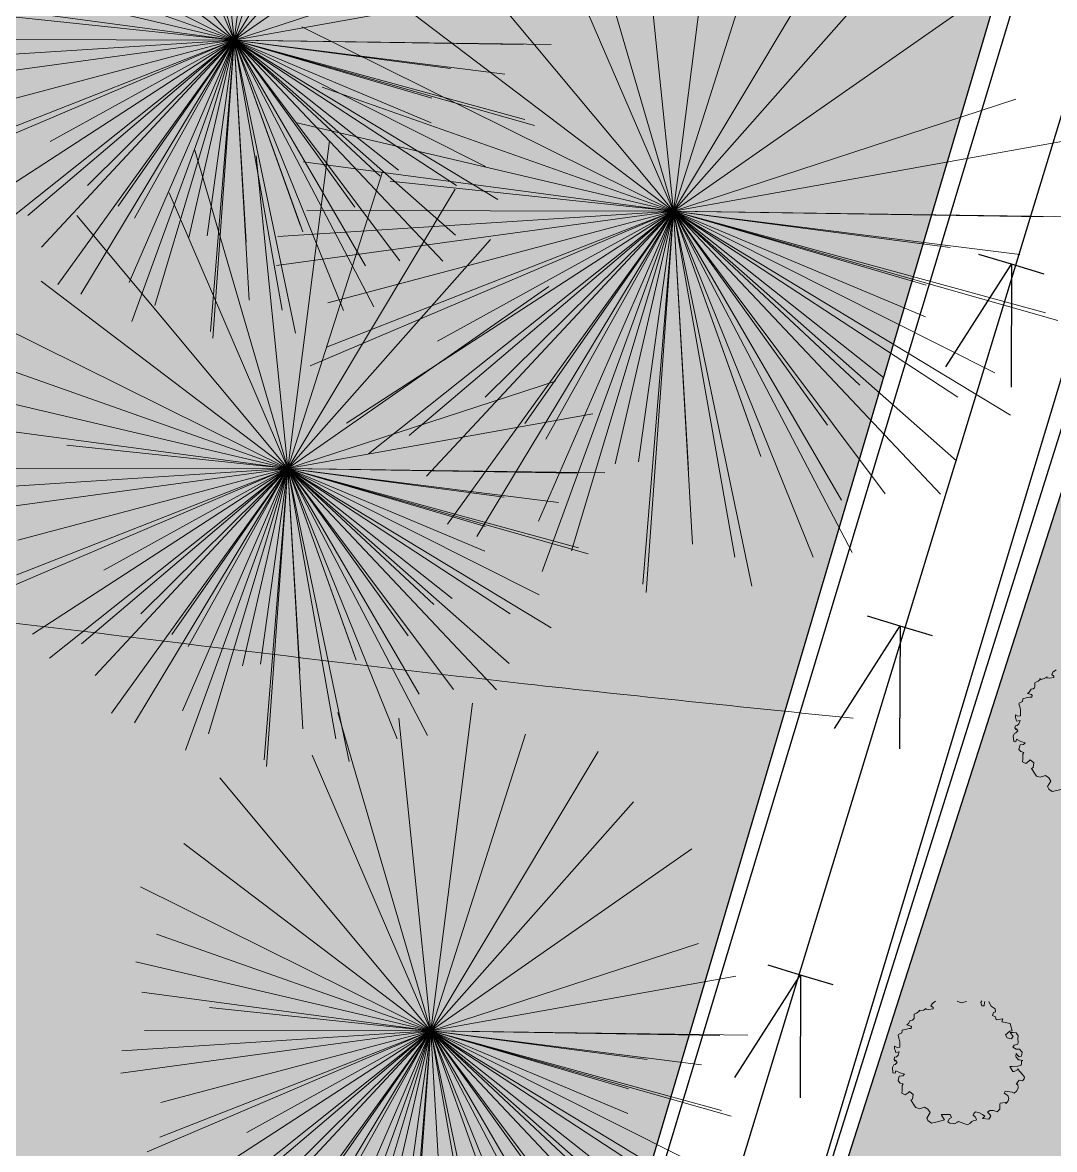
# Model space of a CAD drawing. Header units: millimetres. Extents: x 5637 to 6048, y 3385 to 3927.
# Drawn here: x 5823.18 to 5829.9, y 3683.94 to 3691.28 of the extents above; entities that cross this region are included whole.
import ezdxf

# ---------------------------------------------------------------- set-up
doc = ezdxf.new("R2010")
doc.units = ezdxf.units.MM
doc.layers.add('Contour Lines', color=253, linetype='Continuous')
doc.layers.add('dr', color=7, linetype='Continuous', lineweight=30, true_color=0x424d8a)
for name, color, linetype, lineweight in [('hatch', 253, 'Continuous', 13), ('road', 19, 'Continuous', 30), ('trees new', 7, 'Continuous', 20)]:
    doc.layers.add(name, color=color, linetype=linetype, lineweight=lineweight)
doc.layers.add('plants1', color=7, linetype='Continuous', true_color=0x89ee5d)
doc.styles.get("Standard").update_dxf_attribs({"font": 'arial.ttf'})
pattern_1 = [(45, (2816.368087035456, -1263.747613335156), (-0.4419417382415922, 0.4419417382415922), []), (135, (2816.368087035456, -1263.747613335156), (-0.4419417382415922, -0.4419417382415922), [])]

# ---------------------------------------------------------------- blocks, each defined once
blk = doc.blocks.new('LCCNDP03')
at = {"color": 0}
for p in [(-0.0941751509123514, 0.5128784620990025), (0.119837374692379, 0.4960964139100846), (0.0007915872735804, 0.4899971324113929), (-0.1994896073190609, 0.4570397120349153), (-0.2952287694253319, 0.4376425614932206), (0.1962364012408484, 0.4352242088211266), (0.3067061931372375, 0.390441111392233), (-0.3152544819004565, 0.3610872141856145), (-0.4456491639610089, 0.2844867481368467), (0.3595001270691278, 0.2487258862096324), (0.4314149981544166, 0.2157107127538929), (-0.4705690274628124, 0.1679187373448369), (0.4764629422540765, 0.1310953005600707), (0.4338925313630872, 0.118057763801267), (-0.517249895241699, 0.0821100361930354), (0.4193711094563325, 0.064961420040513), (0.3339119321707407, 0.0486862818925041), (-0.4714773766998394, 0.0175606217274055), (0.4705953019077249, 0.0046469734358623), (-0.4905711914897666, -0.0340680491030966), (-0.4712799069863431, -0.1761685817721464), (-0.4676683679159482, -0.0781118685833377), (-0.4628155689620077, -0.2111269056181172), (-0.4459991334934668, -0.1348815446400125), (-0.3882968937084545, -0.237748652367266), (-0.3872912133652001, -0.3189107721435661), (-0.3743246420984063, -0.2909921458655265), (-0.3570256608371792, -0.0707041204656087), (-0.3233525609246296, -0.3743233138086575), (-0.2864437703688139, -0.403474850880221), (-0.2445648689270679, -0.3669578571890359), (-0.2439169604046606, -0.2444040890545532), (-0.2094000358191786, -0.4093079212675262), (-0.1672386251801634, -0.2943989342098644), (-0.1671458265548045, -0.4590562396109714), (-0.1279863683850053, -0.4632898753342589), (-0.1108995019980873, -0.3119721348417368), (-0.08023342278687699, -0.3228444328238856), (-0.0596932460784674, -0.4233173872062018), (-0.0375273396449257, -0.4818671585463906), (-0.0099251735374835, -0.4468382794196143), (0.4879770195426369, -1.04437674871e-05), (0.3186093146922833, -0.0048017979568259), (0.0382107464274312, -0.3169939738405895), (0.1754728465708589, -0.2585285916331728), (0.1867214621912103, -0.3965506157046871), (0.1316759119197159, -0.3962663442410841), (0.0866744268223732, -0.4613556421367818), (0.275166018595328, -0.1475314903010605), (0.3436913544204892, -0.2678680551191328), (0.2936830052559006, -0.2908736724503311), (0.2804057348185573, -0.3688830593935564), (0.4315707900071544, -0.08490370540508001), (0.3959704277492356, -0.1268883171343961), (0.4169053256706923, -0.2032000489358586), (0.0111693860150655, -0.3278020711744575), (0.1007408508560859, -0.3089339944008526), (0.1823768244311179, -0.2675260307542213), (0.0935784046826321, -0.470353081257793), (0.2505139500508365, -0.206400064527222), (0.2172367666144005, -0.4252986730845691), (0.3005087952061478, -0.129721729302762), (0.3250206331398495, -0.3497743174877615), (0.3289542938201689, -0.0427165269094385), (0.4095847118765044, -0.2489268744914125), (0.4651661006072546, -0.1296289306774031)]:
    blk.add_line(p, (-0.0090029059731876, -0.0058595536021218), dxfattribs=at)
at = {"color": 0, "flags": 1}
for tag, p in [('SIZE', (0, 0)), ('ITEM', (0, -0.0700688742732072))]:
    blk.add_attdef(tag, p, '', height=0.0408735099927135, dxfattribs=at)
blk = doc.blocks.new('кк')
at = {"layer": 'trees new', "lineweight": 20}
h = blk.add_hatch(color=20, dxfattribs=at)
h.set_gradient(color1=(244, 26, 106), rotation=224.99999999999997, one_color=1, tint=1, name='SPHERICAL')
h.paths.add_polyline_path([(2711.980652448096, 4656.481864004756), (2711.988899109607, 4656.470868456075), (2711.999894658289, 4656.459872907395), (2712.016387981313, 4656.465370681735), (2712.019136868483, 4656.490110666267), (2712.00264354546, 4656.509352876457), (2711.980652448096, 4656.509352876457), (2711.958661350732, 4656.523097312309), (2711.966908012243, 4656.53684174816), (2711.991647996778, 4656.542339522498), (2711.994396883949, 4656.55608395835), (2711.991647996778, 4656.578075055711), (2711.994396883949, 4656.597317265901), (2711.980652448096, 4656.616559476093), (2711.961410237902, 4656.619308363263), (2711.942168027708, 4656.619308363263), (2711.961410237902, 4656.591819491562), (2711.94766580205, 4656.578075055711), (2711.922925817515, 4656.583572830052), (2711.911930268832, 4656.602815040241), (2711.939419140538, 4656.627555024773), (2711.955912463561, 4656.630303911943), (2711.94199968958, 4656.677807716138), (2711.887884116768, 4656.688780555493), (2711.893381891109, 4656.708022765685), (2711.84967892133, 4656.701213618474), (2711.846908070095, 4656.720609577121), (2711.826714766546, 4656.72926385007), (2711.832212540887, 4656.748506060258), (2711.845956976739, 4656.754003834598), (2711.843208089569, 4656.773246044791), (2711.818468105035, 4656.789739367812), (2711.810221443522, 4656.806232690833), (2711.801974782011, 4656.819977126683), (2711.777234797476, 4656.819977126683), (2711.774485910306, 4656.814479352341), (2711.771737023135, 4656.792488254981), (2711.757992587283, 4656.792488254981), (2711.755243700112, 4656.797986029322), (2711.749745925772, 4656.814479352341), (2711.757992587283, 4656.825474901022), (2711.74424815143, 4656.841968224044), (2711.719508166896, 4656.847465998384), (2711.711261505383, 4656.841968224044), (2711.700265956701, 4656.844717111215), (2711.686521520849, 4656.858461547065), (2711.667279310655, 4656.855712659895), (2711.656283761972, 4656.819977126683), (2711.623297115926, 4656.811730465172), (2711.595808244221, 4656.822726013852), (2711.59031046988, 4656.830972675363), (2711.560072711004, 4656.847465998384), (2711.546328275151, 4656.847465998384), (2711.529834952128, 4656.844717111215), (2711.529834952128, 4656.841968224044), (2711.540830500811, 4656.825474901022), (2711.543579387981, 4656.822726013852), (2711.518839403446, 4656.828223788194), (2711.510592741935, 4656.830972675363), (2711.496848306081, 4656.828223788194), (2711.483103870229, 4656.830972675363), (2711.477606095888, 4656.825474901022), (2711.463861660035, 4656.822726013852), (2711.458363885694, 4656.822726013852), (2711.455614998524, 4656.822726013852), (2711.4391216755, 4656.811730465172), (2711.433623901161, 4656.806232690833), (2711.425377239649, 4656.792488254981), (2711.4391216755, 4656.781492706301), (2711.4391216755, 4656.773246044791), (2711.411632803796, 4656.767748270451), (2711.392390593601, 4656.77049715762), (2711.395139480773, 4656.775994931961), (2711.375897270578, 4656.764999383279), (2711.356655060384, 4656.75950160894), (2711.348408398873, 4656.764999383279), (2711.348408398873, 4656.756752721769), (2711.33741285019, 4656.748506060258), (2711.33191507585, 4656.745757173089), (2711.315421752826, 4656.737510511578), (2711.315421752826, 4656.723766075729), (2711.315421752826, 4656.712770527049), (2711.312672865656, 4656.704523865537), (2711.304426204144, 4656.699026091197), (2711.290681768292, 4656.696277204027), (2711.279686219609, 4656.677034993836), (2711.268690670928, 4656.668788332324), (2711.293430655462, 4656.660541670816), (2711.298928429803, 4656.655043896475), (2711.296179542634, 4656.644048347795), (2711.282435106781, 4656.644048347795), (2711.265941783758, 4656.641299460623), (2711.238452912051, 4656.633052799114), (2711.238452912051, 4656.630303911944), (2711.235704024881, 4656.616559476093), (2711.213712927517, 4656.605563927413), (2711.210964040346, 4656.600066153072), (2711.219210701858, 4656.575326168542), (2711.221959589028, 4656.55883284552), (2711.221959589028, 4656.525846199477), (2711.221959589028, 4656.523097312309), (2711.205466266005, 4656.520348425138), (2711.188972942981, 4656.528595086649), (2711.188972942981, 4656.512101763628), (2711.191721830152, 4656.503855102118), (2711.197219604494, 4656.487361779097), (2711.219210701858, 4656.492859553437), (2711.210964040346, 4656.470868456075), (2711.199968491664, 4656.459872907395), (2711.188972942981, 4656.457124020226), (2711.186224055811, 4656.443379584373), (2711.191721830152, 4656.432384035694), (2711.197219604494, 4656.437881810034), (2711.205466266005, 4656.424137374184), (2711.191721830152, 4656.410392938332), (2711.18347516864, 4656.407644051163), (2711.175228507129, 4656.391150728143), (2711.1779773943, 4656.35541519493), (2711.191721830152, 4656.352666307761), (2711.197219604494, 4656.369159630782), (2711.224708476199, 4656.35541519493), (2711.252197347905, 4656.347168533421), (2711.241201799222, 4656.336172984738), (2711.219210701858, 4656.333424097569), (2711.210964040346, 4656.305935225867), (2711.210964040346, 4656.303186338699), (2711.224708476199, 4656.289441902847), (2711.243950686392, 4656.283944128507), (2711.238452912051, 4656.272948579826), (2711.238452912051, 4656.239961933784), (2711.235704024881, 4656.223468610764), (2711.257695122246, 4656.212473062084), (2711.276937332439, 4656.226217497934), (2711.285183993951, 4656.234464159443), (2711.309923978485, 4656.215221949255), (2711.304426204144, 4656.184984190382), (2711.293430655462, 4656.179486416042), (2711.318170639997, 4656.14100199566), (2711.326417301509, 4656.130006446979), (2711.351157286044, 4656.121759785468), (2711.38414393209, 4656.132755334149), (2711.406135029454, 4656.119010898299), (2711.419879465307, 4656.097019800937), (2711.397888367942, 4656.061284267726), (2711.406135029454, 4656.044790944704), (2711.428126126818, 4656.028297621683), (2711.477606095888, 4656.039293170365), (2711.513341629105, 4656.050288719045), (2711.493885937492, 4656.080526477916), (2711.494099418911, 4656.083275365086), (2711.551826049492, 4656.083275365086), (2711.560072711004, 4656.064033154897), (2711.543579387981, 4656.055786493385), (2711.535332726469, 4656.036544283194), (2711.549077162322, 4656.028297621683), (2711.571068259687, 4656.025548734515), (2711.579314921198, 4656.022799847344), (2711.598557131392, 4656.033795396024), (2711.604054905733, 4656.039293170365), (2711.623297115926, 4656.031046508855), (2711.63979043895, 4656.025548734515), (2711.664530423484, 4656.017302073002), (2711.678274859337, 4656.025548734515), (2711.69201929519, 4656.039293170365), (2711.700265956701, 4656.042042057534), (2711.719508166896, 4656.047539831876), (2711.722257054065, 4656.053037606215), (2711.714010392554, 4656.069530929236), (2711.700265956701, 4656.080526477916), (2711.705763731043, 4656.091522026598), (2711.716759279724, 4656.102517575277), (2711.741499264259, 4656.094270913768), (2711.760741474453, 4656.083275365086), (2711.777234797476, 4656.072279816406), (2711.760741474453, 4656.058535380556), (2711.801974782011, 4656.053037606215), (2711.815719217864, 4656.072279816406), (2711.810221443522, 4656.083275365086), (2711.7937281205, 4656.099768688107), (2711.810221443522, 4656.110764236788), (2711.832212540887, 4656.110764236788), (2711.856952525422, 4656.102517575277), (2711.873445848445, 4656.119010898299), (2711.873445848445, 4656.149248657168), (2711.876194735615, 4656.157495318681), (2711.911930268832, 4656.162993093022), (2711.914679156004, 4656.15474643151), (2711.928423591855, 4656.1739886417), (2711.933921366197, 4656.187733077551), (2711.925674704685, 4656.206975287743), (2711.90368360732, 4656.223468610764), (2711.909181381662, 4656.237213046614), (2711.955912463561, 4656.228966385103), (2711.966908012243, 4656.223468610764), (2711.983401335266, 4656.237213046614), (2711.994396883949, 4656.256455256804), (2711.991647996778, 4656.281195241336), (2711.980652448096, 4656.281195241336), (2711.999894658289, 4656.308684113038), (2712.021885755654, 4656.303186338699), (2712.032881304336, 4656.316930774547), (2712.035630191506, 4656.327926323228), (2712.021885755655, 4656.34441964625), (2712.00539243263, 4656.363661856441), (2711.994396883949, 4656.377406292291), (2711.991647996778, 4656.382904066631), (2711.988899109607, 4656.374657405122), (2711.966908012243, 4656.363661856441), (2711.958661350732, 4656.363661856441), (2711.939419140538, 4656.396648502481), (2711.955912463561, 4656.396648502481), (2711.991647996778, 4656.399397389652), (2712.013639094142, 4656.404895163992), (2712.016387981313, 4656.415890712673), (2712.016387981313, 4656.432384035694), (2712.024634642824, 4656.435132922864), (2712.00264354546, 4656.440630697205), (2711.997145771119, 4656.440630697205), (2711.980652448096, 4656.457124020226), (2711.977903560926, 4656.465370681735)])
edge = h.paths.add_edge_path()
edge.add_line((2711.243950686392, 4656.283944128507), (2711.238452912051, 4656.272948579826))
edge.add_line((2711.238452912051, 4656.272948579826), (2711.238452912051, 4656.239961933784))
edge.add_line((2711.529834952128, 4656.844717111215), (2711.529834952128, 4656.841968224044))
edge.add_line((2711.546328275151, 4656.847465998384), (2711.529834952128, 4656.844717111214))
edge.add_line((2711.560072711004, 4656.847465998384), (2711.546328275152, 4656.847465998384))
edge.add_line((2711.59031046988, 4656.830972675363), (2711.560072711004, 4656.847465998384))
edge.add_line((2711.595808244221, 4656.822726013852), (2711.59031046988, 4656.830972675364))
edge.add_line((2711.623297115926, 4656.811730465172), (2711.595808244221, 4656.822726013852))
edge.add_line((2711.510592741935, 4656.830972675363), (2711.496848306082, 4656.828223788193))
edge.add_line((2711.518839403446, 4656.828223788194), (2711.510592741935, 4656.830972675364))
edge.add_line((2711.543579387981, 4656.822726013852), (2711.518839403446, 4656.828223788194))
edge.add_line((2711.540830500811, 4656.825474901022), (2711.543579387981, 4656.822726013852))
edge.add_line((2711.529834952128, 4656.841968224044), (2711.540830500811, 4656.825474901022))
edge.add_line((2711.455614998524, 4656.822726013852), (2711.4391216755, 4656.811730465172))
edge.add_line((2711.4391216755, 4656.811730465172), (2711.433623901161, 4656.806232690833))
edge.add_line((2711.433623901161, 4656.806232690833), (2711.425377239649, 4656.792488254982))
edge.add_line((2711.425377239649, 4656.792488254981), (2711.4391216755, 4656.781492706301))
edge.add_line((2711.4391216755, 4656.781492706301), (2711.4391216755, 4656.773246044791))
edge.add_line((2711.4391216755, 4656.773246044791), (2711.411632803796, 4656.767748270451))
edge.add_line((2711.411632803796, 4656.767748270451), (2711.392390593602, 4656.77049715762))
edge.add_line((2711.392390593601, 4656.77049715762), (2711.395139480773, 4656.775994931961))
edge.add_line((2711.395139480773, 4656.775994931961), (2711.375897270578, 4656.764999383279))
edge.add_line((2711.375897270578, 4656.764999383279), (2711.356655060384, 4656.75950160894))
edge.add_line((2711.348408398873, 4656.764999383279), (2711.348408398873, 4656.756752721769))
edge.add_line((2711.348408398873, 4656.756752721769), (2711.33741285019, 4656.74850606026))
edge.add_line((2711.33741285019, 4656.748506060258), (2711.331915075849, 4656.745757173089))
edge.add_line((2711.33191507585, 4656.745757173089), (2711.315421752826, 4656.73751051158))
edge.add_line((2711.315421752826, 4656.737510511578), (2711.315421752826, 4656.723766075728))
edge.add_line((2711.315421752826, 4656.723766075729), (2711.315421752826, 4656.712770527049))
edge.add_line((2711.315421752826, 4656.712770527049), (2711.312672865656, 4656.704523865537))
edge.add_line((2711.312672865656, 4656.704523865537), (2711.304426204144, 4656.699026091197))
edge.add_line((2711.304426204144, 4656.699026091197), (2711.290681768292, 4656.696277204027))
edge.add_line((2711.290681768292, 4656.696277204027), (2711.279686219609, 4656.677034993836))
edge.add_line((2711.279686219609, 4656.677034993836), (2711.268690670928, 4656.668788332324))
edge.add_line((2711.477606095888, 4656.825474901022), (2711.463861660035, 4656.822726013852))
edge.add_line((2711.463861660035, 4656.822726013852), (2711.458363885694, 4656.822726013852))
edge.add_line((2711.458363885694, 4656.822726013852), (2711.455614998524, 4656.822726013852))
edge.add_line((2711.356655060384, 4656.75950160894), (2711.348408398873, 4656.764999383279))
edge.add_line((2711.483103870229, 4656.830972675363), (2711.477606095888, 4656.825474901022))
edge.add_line((2711.293430655462, 4656.660541670816), (2711.298928429803, 4656.655043896475))
edge.add_line((2711.268690670928, 4656.668788332324), (2711.293430655462, 4656.660541670816))
edge.add_line((2711.282435106781, 4656.644048347795), (2711.265941783758, 4656.641299460623))
edge.add_line((2711.296179542634, 4656.644048347795), (2711.282435106781, 4656.644048347795))
edge.add_line((2711.298928429803, 4656.655043896475), (2711.296179542634, 4656.644048347795))
edge.add_line((2711.18347516864, 4656.407644051163), (2711.175228507129, 4656.391150728143))
edge.add_line((2711.175228507129, 4656.391150728143), (2711.1779773943, 4656.355415194931))
edge.add_line((2711.191721830152, 4656.410392938332), (2711.18347516864, 4656.407644051163))
edge.add_line((2711.1779773943, 4656.35541519493), (2711.191721830152, 4656.35266630776))
edge.add_line((2711.191721830152, 4656.352666307761), (2711.197219604494, 4656.369159630782))
edge.add_line((2711.197219604494, 4656.369159630782), (2711.224708476199, 4656.355415194931))
edge.add_line((2711.241201799222, 4656.336172984738), (2711.219210701858, 4656.333424097569))
edge.add_line((2711.219210701858, 4656.333424097569), (2711.210964040346, 4656.305935225867))
edge.add_line((2711.210964040346, 4656.305935225867), (2711.210964040346, 4656.303186338699))
edge.add_line((2711.210964040346, 4656.303186338699), (2711.224708476199, 4656.289441902847))
edge.add_line((2711.205466266005, 4656.424137374184), (2711.191721830152, 4656.410392938332))
edge.add_line((2711.197219604494, 4656.437881810034), (2711.205466266005, 4656.424137374182))
edge.add_line((2711.191721830152, 4656.432384035694), (2711.197219604494, 4656.437881810034))
edge.add_line((2711.186224055811, 4656.443379584373), (2711.191721830152, 4656.432384035694))
edge.add_line((2711.188972942981, 4656.457124020226), (2711.186224055811, 4656.443379584375))
edge.add_line((2711.199968491664, 4656.459872907395), (2711.188972942981, 4656.457124020223))
edge.add_line((2711.210964040346, 4656.470868456075), (2711.199968491664, 4656.459872907395))
edge.add_line((2711.219210701858, 4656.492859553437), (2711.210964040346, 4656.470868456075))
edge.add_line((2711.197219604494, 4656.487361779097), (2711.219210701858, 4656.492859553437))
edge.add_line((2711.191721830152, 4656.503855102118), (2711.197219604494, 4656.487361779097))
edge.add_line((2711.188972942981, 4656.512101763628), (2711.191721830152, 4656.503855102118))
edge.add_line((2711.188972942981, 4656.528595086649), (2711.188972942981, 4656.512101763628))
edge.add_line((2711.205466266005, 4656.520348425138), (2711.188972942981, 4656.528595086649))
edge.add_line((2711.221959589028, 4656.523097312309), (2711.205466266005, 4656.520348425138))
edge.add_line((2711.221959589028, 4656.525846199477), (2711.221959589028, 4656.523097312309))
edge.add_line((2711.221959589028, 4656.55883284552), (2711.221959589028, 4656.525846199477))
edge.add_line((2711.219210701858, 4656.575326168542), (2711.221959589028, 4656.55883284552))
edge.add_line((2711.210964040346, 4656.600066153072), (2711.219210701858, 4656.575326168542))
edge.add_line((2711.213712927517, 4656.605563927413), (2711.210964040346, 4656.600066153072))
edge.add_line((2711.235704024881, 4656.616559476093), (2711.213712927517, 4656.605563927413))
edge.add_line((2711.238452912051, 4656.630303911944), (2711.235704024881, 4656.616559476093))
edge.add_line((2711.224708476199, 4656.35541519493), (2711.252197347905, 4656.347168533421))
edge.add_line((2711.252197347905, 4656.347168533421), (2711.241201799222, 4656.336172984738))
edge.add_line((2711.238452912051, 4656.633052799114), (2711.238452912051, 4656.630303911944))
edge.add_line((2711.265941783758, 4656.641299460623), (2711.238452912052, 4656.633052799114))
edge.add_line((2711.496848306081, 4656.828223788194), (2711.483103870229, 4656.830972675364))
edge.add_line((2711.571068259687, 4656.025548734515), (2711.579314921198, 4656.022799847344))
edge.add_line((2711.579314921198, 4656.022799847344), (2711.598557131392, 4656.033795396024))
edge.add_line((2711.598557131392, 4656.033795396024), (2711.604054905733, 4656.039293170365))
edge.add_line((2711.549077162322, 4656.028297621683), (2711.571068259687, 4656.025548734515))
edge.add_line((2711.535332726469, 4656.036544283194), (2711.549077162322, 4656.028297621683))
edge.add_line((2711.543579387981, 4656.055786493385), (2711.535332726469, 4656.036544283193))
edge.add_line((2711.560072711004, 4656.064033154897), (2711.543579387981, 4656.055786493386))
edge.add_line((2711.551826049492, 4656.083275365086), (2711.560072711004, 4656.064033154897))
edge.add_line((2711.257695122246, 4656.212473062084), (2711.276937332439, 4656.226217497934))
edge.add_line((2711.276937332439, 4656.226217497934), (2711.285183993951, 4656.234464159443))
edge.add_line((2711.285183993951, 4656.234464159443), (2711.309923978485, 4656.215221949255))
edge.add_line((2711.309923978485, 4656.215221949255), (2711.304426204144, 4656.184984190382))
edge.add_line((2711.304426204144, 4656.184984190382), (2711.293430655462, 4656.179486416042))
edge.add_line((2711.293430655462, 4656.179486416042), (2711.318170639997, 4656.14100199566))
edge.add_line((2711.318170639997, 4656.14100199566), (2711.326417301509, 4656.130006446979))
edge.add_line((2711.406135029454, 4656.044790944704), (2711.428126126819, 4656.028297621683))
edge.add_line((2711.397888367942, 4656.061284267726), (2711.406135029454, 4656.044790944704))
edge.add_line((2711.419879465307, 4656.097019800937), (2711.397888367943, 4656.061284267726))
edge.add_line((2711.406135029454, 4656.119010898299), (2711.419879465307, 4656.097019800937))
edge.add_line((2711.38414393209, 4656.132755334149), (2711.406135029454, 4656.119010898299))
edge.add_line((2711.351157286044, 4656.121759785468), (2711.38414393209, 4656.132755334149))
edge.add_line((2711.326417301509, 4656.130006446979), (2711.351157286044, 4656.121759785468))
edge.add_line((2711.428126126818, 4656.028297621683), (2711.477606095888, 4656.039293170365))
edge.add_line((2711.238452912051, 4656.239961933784), (2711.235704024881, 4656.223468610764))
edge.add_line((2711.235704024881, 4656.223468610764), (2711.257695122246, 4656.212473062084))
edge.add_line((2711.513341629105, 4656.050288719045), (2711.493885937492, 4656.080526477916))
edge.add_line((2711.493885937492, 4656.080526477916), (2711.494099418912, 4656.083275365088))
edge.add_line((2711.494099418911, 4656.083275365086), (2711.551826049492, 4656.083275365086))
edge.add_line((2711.477606095888, 4656.039293170365), (2711.513341629105, 4656.050288719045))
edge.add_line((2711.224708476199, 4656.289441902847), (2711.243950686392, 4656.283944128507))
at = {"layer": 'trees new', "color": 6, "lineweight": 20}
for p, q in [((2711.455614998524, 4656.822726013852), (2711.4391216755, 4656.811730465172)), ((2711.623297115926, 4656.811730465172), (2711.595808244221, 4656.822726013852)), ((2711.656283761972, 4656.819977126683), (2711.623297115926, 4656.811730465172)), ((2711.749745925772, 4656.814479352341), (2711.757992587283, 4656.825474901022)), ((2711.777234797476, 4656.819977126683), (2711.774485910306, 4656.814479352341)), ((2711.810221443522, 4656.806232690832), (2711.801974782011, 4656.819977126683)), ((2711.33741285019, 4656.748506060258), (2711.33191507585, 4656.745757173089)), ((2711.348408398873, 4656.756752721769), (2711.33741285019, 4656.748506060258)), ((2711.356655060384, 4656.75950160894), (2711.348408398873, 4656.764999383279)), ((2711.348408398873, 4656.764999383279), (2711.348408398873, 4656.756752721769)), ((2711.375897270578, 4656.764999383279), (2711.356655060384, 4656.75950160894)), ((2711.395139480773, 4656.775994931961), (2711.375897270578, 4656.764999383279)), ((2711.392390593601, 4656.77049715762), (2711.395139480773, 4656.775994931961)), ((2711.411632803796, 4656.767748270451), (2711.392390593601, 4656.77049715762)), ((2711.4391216755, 4656.773246044791), (2711.411632803796, 4656.767748270451)), ((2711.433623901161, 4656.806232690833), (2711.425377239649, 4656.792488254981)), ((2711.425377239649, 4656.792488254981), (2711.4391216755, 4656.781492706301)), ((2711.4391216755, 4656.811730465172), (2711.433623901161, 4656.806232690833)), ((2711.4391216755, 4656.781492706301), (2711.4391216755, 4656.773246044791)), ((2711.755243700112, 4656.797986029322), (2711.749745925772, 4656.814479352341)), ((2711.757992587283, 4656.792488254981), (2711.755243700112, 4656.797986029322)), ((2711.771737023135, 4656.792488254981), (2711.757992587283, 4656.792488254981)), ((2711.774485910306, 4656.814479352341), (2711.771737023135, 4656.792488254981)), ((2711.818468105035, 4656.789739367812), (2711.810221443522, 4656.806232690832)), ((2711.843208089569, 4656.773246044791), (2711.818468105035, 4656.789739367812)), ((2711.826714766546, 4656.72926385007), (2711.832212540887, 4656.748506060258)), ((2711.832212540887, 4656.748506060258), (2711.845956976739, 4656.754003834598)), ((2711.845956976739, 4656.754003834598), (2711.843208089569, 4656.773246044791)), ((2711.279686219609, 4656.677034993836), (2711.268690670928, 4656.668788332324)), ((2711.290681768292, 4656.696277204027), (2711.279686219609, 4656.677034993836)), ((2711.304426204144, 4656.699026091197), (2711.290681768292, 4656.696277204027)), ((2711.312672865656, 4656.704523865537), (2711.304426204144, 4656.699026091197)), ((2711.315421752826, 4656.712770527049), (2711.312672865656, 4656.704523865537)), ((2711.33191507585, 4656.745757173089), (2711.315421752826, 4656.737510511578)), ((2711.315421752826, 4656.737510511578), (2711.315421752826, 4656.723766075729)), ((2711.315421752826, 4656.723766075729), (2711.315421752826, 4656.712770527049)), ((2711.845956976739, 4656.721017188558), (2711.826714766546, 4656.72926385007)), ((2711.84967892133, 4656.701213618474), (2711.846930034159, 4656.720455828664)), ((2711.893381891109, 4656.708022765685), (2711.84967892133, 4656.701213618474)), ((2711.887884116768, 4656.688780555493), (2711.893381891109, 4656.708022765685)), ((2711.94199968958, 4656.677807716138), (2711.887884116768, 4656.688780555493)), ((2711.955912463561, 4656.630303911943), (2711.94199968958, 4656.677807716138)), ((2711.213712927517, 4656.605563927413), (2711.210964040346, 4656.600066153072)), ((2711.210964040346, 4656.600066153072), (2711.219210701858, 4656.575326168542)), ((2711.235704024881, 4656.616559476093), (2711.213712927517, 4656.605563927413)), ((2711.238452912051, 4656.630303911944), (2711.235704024881, 4656.616559476093)), ((2711.265941783758, 4656.641299460623), (2711.238452912051, 4656.633052799114)), ((2711.238452912051, 4656.633052799114), (2711.238452912051, 4656.630303911944)), ((2711.282435106781, 4656.644048347795), (2711.265941783758, 4656.641299460623)), ((2711.268690670928, 4656.668788332324), (2711.293430655462, 4656.660541670816)), ((2711.296179542634, 4656.644048347795), (2711.282435106781, 4656.644048347795)), ((2711.293430655462, 4656.660541670816), (2711.298928429803, 4656.655043896475)), ((2711.298928429803, 4656.655043896475), (2711.296179542634, 4656.644048347795)), ((2711.911930268832, 4656.602815040241), (2711.939419140538, 4656.627555024773)), ((2711.922925817515, 4656.583572830052), (2711.911930268832, 4656.602815040241)), ((2711.939419140538, 4656.627555024773), (2711.955912463561, 4656.630303911943)), ((2711.942168027708, 4656.619308363263), (2711.961410237902, 4656.591819491562)), ((2711.961410237902, 4656.619308363263), (2711.942168027708, 4656.619308363263)), ((2711.980652448096, 4656.616559476093), (2711.961410237902, 4656.619308363263)), ((2711.994396883949, 4656.597317265901), (2711.980652448096, 4656.616559476093)), ((2711.205466266005, 4656.520348425138), (2711.188972942981, 4656.528595086649)), ((2711.188972942981, 4656.528595086649), (2711.188972942981, 4656.512101763628)), ((2711.219210701858, 4656.575326168542), (2711.221959589028, 4656.55883284552)), ((2711.221959589028, 4656.55883284552), (2711.221959589028, 4656.525846199477)), ((2711.221959589028, 4656.525846199477), (2711.221959589028, 4656.523097312309)), ((2711.94766580205, 4656.578075055711), (2711.922925817515, 4656.583572830052)), ((2711.961410237902, 4656.591819491562), (2711.94766580205, 4656.578075055711)), ((2711.958661350732, 4656.523097312309), (2711.966908012243, 4656.53684174816)), ((2711.966908012243, 4656.53684174816), (2711.991647996778, 4656.542339522498)), ((2711.991647996778, 4656.578075055711), (2711.994396883949, 4656.597317265901)), ((2711.994396883949, 4656.55608395835), (2711.991647996778, 4656.578075055711)), ((2711.991647996778, 4656.542339522498), (2711.994396883949, 4656.55608395835)), ((2711.188972942981, 4656.457124020226), (2711.186224055811, 4656.443379584373)), ((2711.188972942981, 4656.512101763628), (2711.191721830152, 4656.503855102118)), ((2711.199968491664, 4656.459872907395), (2711.188972942981, 4656.457124020226)), ((2711.191721830152, 4656.503855102118), (2711.197219604494, 4656.487361779097)), ((2711.197219604494, 4656.487361779097), (2711.219210701858, 4656.492859553437)), ((2711.210964040346, 4656.470868456075), (2711.199968491664, 4656.459872907395)), ((2711.221959589028, 4656.523097312309), (2711.205466266005, 4656.520348425138)), ((2711.219210701858, 4656.492859553437), (2711.210964040346, 4656.470868456075)), ((2711.980652448096, 4656.509352876457), (2711.958661350732, 4656.523097312309)), ((2711.977903560926, 4656.465370681735), (2711.980652448096, 4656.481864004756)), ((2711.980652448096, 4656.457124020226), (2711.977903560926, 4656.465370681735)), ((2712.00264354546, 4656.509352876457), (2711.980652448096, 4656.509352876457)), ((2711.980652448096, 4656.481864004756), (2711.988899109607, 4656.470868456076)), ((2711.997145771119, 4656.440630697205), (2711.980652448096, 4656.457124020226)), ((2711.988899109607, 4656.470868456076), (2711.999894658289, 4656.459872907395)), ((2711.999894658289, 4656.459872907395), (2712.016387981313, 4656.465370681735)), ((2712.019136868483, 4656.490110666267), (2712.00264354546, 4656.509352876457)), ((2712.016387981313, 4656.465370681735), (2712.019136868483, 4656.490110666267)), ((2711.18347516864, 4656.407644051163), (2711.175228507129, 4656.391150728143)), ((2711.175228507129, 4656.391150728143), (2711.1779773943, 4656.35541519493)), ((2711.191721830152, 4656.410392938332), (2711.18347516864, 4656.407644051163)), ((2711.186224055811, 4656.443379584373), (2711.191721830152, 4656.432384035694)), ((2711.191721830152, 4656.432384035694), (2711.197219604494, 4656.437881810034)), ((2711.205466266005, 4656.424137374184), (2711.191721830152, 4656.410392938332)), ((2711.197219604494, 4656.437881810034), (2711.205466266005, 4656.424137374184)), ((2711.958661350732, 4656.363661856441), (2711.939419140538, 4656.396648502481)), ((2711.939419140538, 4656.396648502481), (2711.955912463561, 4656.396648502481)), ((2711.955912463561, 4656.396648502481), (2711.991647996778, 4656.399397389652)), ((2711.991647996778, 4656.382904066631), (2711.988899109607, 4656.374657405122)), ((2711.991647996778, 4656.399397389652), (2712.013639094142, 4656.404895163992)), ((2711.994396883949, 4656.377406292291), (2711.991647996778, 4656.382904066631)), ((2712.00264354546, 4656.440630697205), (2711.997145771119, 4656.440630697205)), ((2712.024634642824, 4656.435132922864), (2712.00264354546, 4656.440630697205)), ((2712.013639094142, 4656.404895163992), (2712.016387981313, 4656.415890712673)), ((2712.016387981313, 4656.432384035694), (2712.024634642824, 4656.435132922864)), ((2712.016387981313, 4656.415890712673), (2712.016387981313, 4656.432384035694)), ((2711.1779773943, 4656.35541519493), (2711.191721830152, 4656.352666307761)), ((2711.191721830152, 4656.352666307761), (2711.197219604494, 4656.369159630782)), ((2711.197219604494, 4656.369159630782), (2711.224708476199, 4656.35541519493)), ((2711.219210701858, 4656.333424097569), (2711.210964040346, 4656.305935225867)), ((2711.210964040346, 4656.305935225867), (2711.210964040346, 4656.303186338699)), ((2711.241201799222, 4656.336172984738), (2711.219210701858, 4656.333424097569)), ((2711.224708476199, 4656.35541519493), (2711.252197347905, 4656.347168533421)), ((2711.252197347905, 4656.347168533421), (2711.241201799222, 4656.336172984738)), ((2711.966908012243, 4656.363661856441), (2711.958661350732, 4656.363661856441)), ((2711.988899109607, 4656.374657405122), (2711.966908012243, 4656.363661856441)), ((2711.980652448096, 4656.281195241336), (2711.999894658289, 4656.308684113038)), ((2712.00539243263, 4656.363661856441), (2711.994396883949, 4656.377406292291)), ((2711.999894658289, 4656.308684113038), (2712.021885755654, 4656.303186338699)), ((2712.021885755654, 4656.34441964625), (2712.00539243263, 4656.363661856441)), ((2712.035630191506, 4656.327926323228), (2712.021885755654, 4656.34441964625)), ((2712.021885755654, 4656.303186338699), (2712.032881304336, 4656.316930774547)), ((2712.032881304336, 4656.316930774547), (2712.035630191506, 4656.327926323228)), ((2711.210964040346, 4656.303186338699), (2711.224708476199, 4656.289441902847)), ((2711.224708476199, 4656.289441902847), (2711.243950686392, 4656.283944128507)), ((2711.238452912051, 4656.239961933784), (2711.235704024881, 4656.223468610764)), ((2711.243950686392, 4656.283944128507), (2711.238452912051, 4656.272948579826)), ((2711.238452912051, 4656.272948579826), (2711.238452912051, 4656.239961933784)), ((2711.276937332439, 4656.226217497934), (2711.285183993951, 4656.234464159443)), ((2711.285183993951, 4656.234464159443), (2711.309923978485, 4656.215221949255)), ((2711.90368360732, 4656.223468610764), (2711.909181381662, 4656.237213046614)), ((2711.909181381662, 4656.237213046614), (2711.955912463561, 4656.228966385103)), ((2711.966908012243, 4656.223468610764), (2711.983401335266, 4656.237213046614)), ((2711.991647996778, 4656.281195241336), (2711.980652448096, 4656.281195241336)), ((2711.983401335266, 4656.237213046614), (2711.994396883949, 4656.256455256804)), ((2711.994396883949, 4656.256455256804), (2711.991647996778, 4656.281195241336)), ((2711.235704024881, 4656.223468610764), (2711.257695122246, 4656.212473062084)), ((2711.257695122246, 4656.212473062084), (2711.276937332439, 4656.226217497934)), ((2711.304426204144, 4656.184984190382), (2711.293430655462, 4656.179486416042)), ((2711.293430655462, 4656.179486416042), (2711.318170639997, 4656.14100199566)), ((2711.309923978485, 4656.215221949255), (2711.304426204144, 4656.184984190382)), ((2711.876194735615, 4656.157495318681), (2711.911930268832, 4656.162993093022)), ((2711.925674704685, 4656.206975287743), (2711.90368360732, 4656.223468610764)), ((2711.911930268832, 4656.162993093022), (2711.914679156004, 4656.15474643151)), ((2711.914679156004, 4656.15474643151), (2711.928423591855, 4656.1739886417)), ((2711.933921366197, 4656.187733077551), (2711.925674704685, 4656.206975287743)), ((2711.928423591855, 4656.1739886417), (2711.933921366197, 4656.187733077551)), ((2711.955912463561, 4656.228966385103), (2711.966908012243, 4656.223468610764)), ((2711.318170639997, 4656.14100199566), (2711.326417301509, 4656.130006446979)), ((2711.326417301509, 4656.130006446979), (2711.351157286044, 4656.121759785468)), ((2711.351157286044, 4656.121759785468), (2711.38414393209, 4656.132755334149)), ((2711.38414393209, 4656.132755334149), (2711.406135029454, 4656.119010898299)), ((2711.419879465307, 4656.097019800937), (2711.397888367942, 4656.061284267726)), ((2711.406135029454, 4656.119010898299), (2711.419879465307, 4656.097019800937)), ((2711.700265956701, 4656.080526477916), (2711.705763731043, 4656.091522026598)), ((2711.705763731043, 4656.091522026598), (2711.716759279724, 4656.102517575277)), ((2711.716759279724, 4656.102517575277), (2711.741499264259, 4656.094270913768)), ((2711.741499264259, 4656.094270913768), (2711.760741474453, 4656.083275365086)), ((2711.7937281205, 4656.099768688107), (2711.810221443522, 4656.110764236788)), ((2711.810221443522, 4656.083275365086), (2711.7937281205, 4656.099768688107)), ((2711.810221443522, 4656.110764236788), (2711.832212540887, 4656.110764236788)), ((2711.832212540887, 4656.110764236788), (2711.856952525422, 4656.102517575277)), ((2711.856952525422, 4656.102517575277), (2711.873445848445, 4656.119010898299)), ((2711.873445848445, 4656.149248657168), (2711.876194735615, 4656.157495318681)), ((2711.873445848445, 4656.119010898299), (2711.873445848445, 4656.149248657168)), ((2711.397888367942, 4656.061284267726), (2711.406135029454, 4656.044790944704)), ((2711.406135029454, 4656.044790944704), (2711.428126126818, 4656.028297621683)), ((2711.428126126818, 4656.028297621683), (2711.477606095888, 4656.039293170365)), ((2711.477606095888, 4656.039293170365), (2711.513341629105, 4656.050288719045)), ((2711.493885937492, 4656.080526477916), (2711.494099418911, 4656.083275365086)), ((2711.513341629105, 4656.050288719045), (2711.493885937492, 4656.080526477916)), ((2711.494099418911, 4656.083275365086), (2711.551826049492, 4656.083275365086)), ((2711.543579387981, 4656.055786493385), (2711.535332726469, 4656.036544283194)), ((2711.535332726469, 4656.036544283194), (2711.549077162322, 4656.028297621683)), ((2711.560072711004, 4656.064033154897), (2711.543579387981, 4656.055786493385)), ((2711.549077162322, 4656.028297621683), (2711.571068259687, 4656.025548734515)), ((2711.551826049492, 4656.083275365086), (2711.560072711004, 4656.064033154897)), ((2711.571068259687, 4656.025548734515), (2711.579314921198, 4656.022799847344)), ((2711.579314921198, 4656.022799847344), (2711.598557131392, 4656.033795396024)), ((2711.598557131392, 4656.033795396024), (2711.604054905733, 4656.039293170365)), ((2711.604054905733, 4656.039293170365), (2711.623297115926, 4656.031046508855)), ((2711.623297115926, 4656.031046508855), (2711.63979043895, 4656.025548734515)), ((2711.63979043895, 4656.025548734515), (2711.664530423484, 4656.017302073002)), ((2711.664530423484, 4656.017302073002), (2711.678274859337, 4656.025548734515)), ((2711.678274859337, 4656.025548734515), (2711.69201929519, 4656.039293170365)), ((2711.69201929519, 4656.039293170365), (2711.700265956701, 4656.042042057534)), ((2711.714010392554, 4656.069530929236), (2711.700265956701, 4656.080526477916)), ((2711.700265956701, 4656.042042057534), (2711.719508166896, 4656.047539831876)), ((2711.722257054065, 4656.053037606215), (2711.714010392554, 4656.069530929236)), ((2711.719508166896, 4656.047539831876), (2711.722257054065, 4656.053037606215)), ((2711.760741474453, 4656.083275365086), (2711.777234797476, 4656.072279816406)), ((2711.777234797476, 4656.072279816406), (2711.760741474453, 4656.058535380556)), ((2711.760741474453, 4656.058535380556), (2711.801974782011, 4656.053037606215)), ((2711.801974782011, 4656.053037606215), (2711.815719217864, 4656.072279816406)), ((2711.815719217864, 4656.072279816406), (2711.810221443522, 4656.083275365086))]:
    blk.add_line(p, q, dxfattribs=at)

msp = doc.modelspace()

# ---------------------------------------------------------------- hatches: boundary and pattern name
at = {"layer": 'hatch'}
h = msp.add_hatch(dxfattribs=at)
h.set_pattern_fill('ANSI31', color=256, scale=8, style=0)
h.set_pattern_definition([(45, (2816.368087035456, -1263.747613335156), (-0.7071067811865475, 0.7071067811865476), [])])
edge = h.paths.add_edge_path()
edge.add_line((5681.717861684403, 3662.745191514314), (5708.379865006555, 3664.933696125369))
edge.add_arc((5713.219451810619, 3667.17930233383), 5.335198935143152, 204.8916696377363, 275.5225228936467)
edge.add_line((5713.732895531978, 3661.868867019984), (5818.562221441009, 3671.059198216096))
edge.add_arc((5814.821388273876, 3690.234135739634), 19.536429095818, 281.0391611141656, 345.4536598214534)
edge.add_arc((5828.917889487164, 3687.612558022211), 5.328594534298682, 334.6044276593299, 439.8121842158608)
edge.add_line((5829.860387003382, 3692.857137904612), (5821.196507745697, 3693.927754127494))
edge.add_line((5821.196507745697, 3693.927754127494), (5821.163350462273, 3698.626387211156))
edge.add_line((5821.163350462273, 3698.626387211156), (5822.751366257406, 3698.670462603363))
edge.add_arc((5822.674333306773, 3701.4459238352), 2.776530051145117, 271.5898367040771, 361.9955133681444)
edge.add_arc((5787.811571715565, 3700.231222676223), 37.66044675599677, 1.995513368169515, 27.74712978629988)
edge.add_line((5821.141479896906, 3717.764803898685), (5815.110825150305, 3730.65299214686))
edge.add_arc((5808.837259289391, 3727.717458539754), 6.926397777319866, 25.07588376820942, 80.91015836691298)
edge.add_line((5809.931512384694, 3734.556873451359), (5816.865769117916, 3735.208438654118))
edge.add_line((5816.865769117917, 3735.208438654118), (5822.085935056275, 3738.738563963288))
edge.add_arc((5826.046805171409, 3735.447178750425), 5.149923173059109, 140.2742559053538, 208.703020703038)
edge.add_line((5821.529700208637, 3732.973826482002), (5832.00401448334, 3711.476217043873))
edge.add_line((5832.004014483341, 3711.476217043873), (5839.078029451141, 3695.80300683227))
edge.add_line((5839.078029451141, 3695.80300683227), (5843.714293465897, 3685.869731374647))
edge.add_line((5843.714293465898, 3685.869731374647), (5839.001609059736, 3683.44475911684))
edge.add_arc((5812.027927061039, 3691.912843182266), 28.27168138448803, 321.43496505600103, 342.5709057577431, ccw=False)
edge.add_arc((5815.073760319658, 3690.732322132294), 25.173118441348, 273.78629758692523, 319.2135797684263, ccw=False)
edge.add_line((5816.736074044711, 3665.614149325706), (5796.146508893662, 3663.794321092394))
edge.add_line((5796.146508893662, 3663.794321092394), (5694.835238285186, 3654.876884714992))
edge.add_line((5694.835238285186, 3654.876884714992), (5688.623693831469, 3654.401556767669))
edge.add_line((5688.623693831469, 3654.401556767669), (5675.284786681259, 3653.371729471557))
edge.add_line((5675.284786681259, 3653.371729471557), (5681.717861684403, 3662.745191514314))
h = msp.add_hatch(dxfattribs=at)
h.set_pattern_fill('ANSI37', color=256, scale=5, style=0)
h.set_pattern_definition(pattern_1)
edge = h.paths.add_edge_path()
edge.add_line((5825.959053580189, 3727.530499906444), (5824.661271036153, 3726.848311138947))
edge.add_line((5824.661271036153, 3726.848311138947), (5824.63314062809, 3726.829889568555))
edge.add_line((5824.63314062809, 3726.829889568555), (5832.542494016093, 3710.893670026032))
edge.add_arc((5842.826078555523, 3718.231403186785), 12.63306925960654, 215.5093179324882, 246.4014267719176)
edge.add_line((5837.768729776602, 3706.654803416284), (5873.945561932365, 3691.475945348676))
edge.add_arc((5876.095062093929, 3696.598999152675), 5.555720585416865, 247.2383456158487, 292.4085294823359)
edge.add_line((5878.212947265913, 3691.462794949031), (5912.267618998287, 3707.342749178459))
edge.add_line((5912.267618998287, 3707.342749178459), (5953.931447624908, 3618.863354650925))
edge.add_arc((5958.321393630279, 3620.930524742047), 4.852300291172281, 205.2151533982972, 299.502572774548)
edge.add_line((5960.710970249145, 3616.70740484104), (5960.013778847204, 3617.926752416717))
edge.add_arc((5958.430201939497, 3620.892182022974), 3.361768667276439, 202.8338354592099, 298.1027807447187, ccw=False)
edge.add_line((5955.331881140284, 3619.587614356106), (5955.380236449417, 3619.719477158678))
edge.add_line((5955.380236449416, 3619.719477158678), (5912.987011529969, 3709.333274303836))
edge.add_line((5912.987011529969, 3709.333274303836), (5876.81136297545, 3692.556088894444))
edge.add_arc((5875.942399847932, 3694.429782481349), 2.065387269883093, 262.0916801720351, 294.88046205971915, ccw=False)
edge.add_line((5875.658226569986, 3692.384038088055), (5854.573722779771, 3701.23054761878))
edge.add_line((5854.573722779771, 3701.23054761878), (5838.223660579928, 3708.091569109777))
edge.add_arc((5842.148880506335, 3717.445510068714), 10.14413933923999, 205.350452989049, 247.23548349775132, ccw=False)
edge.add_arc((5704.389940204797, 3652.178683858669), 142.2936651468345, 25.35045298904884, 26.55666146223675)
edge.add_arc((6385.682252630444, 3992.700148735928), 619.3585409239156, 205.3493200225309, 206.5566614622368, ccw=False)
at = {"layer": 'hatch', "true_color": 0xfacfb6}
h = msp.add_hatch(dxfattribs=at)
h.set_pattern_fill('ANSI37', color=254, scale=5, style=0)
h.set_pattern_definition(pattern_1)
edge = h.paths.add_edge_path()
edge.add_line((5707.265319013125, 3718.167195130579), (5708.519311733948, 3718.283983956876))
edge.add_line((5708.519311733948, 3718.283983956876), (5708.455333702048, 3719.370558638802))
edge.add_arc((5705.945801297605, 3719.222796182255), 2.513878802271721, 3.369712065026035, 34.60746437612499)
edge.add_line((5708.01488037778, 3720.650556103422), (5707.335463829118, 3721.28252291012))
edge.add_line((5707.335463829118, 3721.28252291012), (5706.325858258015, 3721.674831535584))
edge.add_line((5706.325858258014, 3721.674831535584), (5705.149477854315, 3721.506919745058))
edge.add_line((5705.149477854315, 3721.506919745058), (5704.084424083811, 3720.722781563005))
edge.add_line((5704.084424083811, 3720.722781563005), (5703.604869415689, 3719.341740018668))
edge.add_line((5703.60486941569, 3719.341740018668), (5708.162903605955, 3666.874276335498))
edge.add_arc((5713.764075054728, 3667.504352419131), 5.636498688877026, 186.418224037462, 268.0546006430757)
edge.add_line((5713.572732267141, 3661.871102432902), (5818.709184968129, 3671.300610367049))
edge.add_arc((5814.555818942117, 3690.51017816391), 19.65344611736718, 282.2003147477676, 352.0501803035805)
edge.add_line((5834.020387155229, 3687.791993371557), (5833.913268872438, 3688.799042887805))
edge.add_arc((5829.37050766417, 3687.880832080024), 4.634629487117943, 11.42701818627053, 38.44065804385654)
edge.add_arc((5813.86093013706, 3690.869473120681), 19.13996320685962, 325.1363565387036, 359.6788703397258, ccw=False)
edge.add_arc((5814.521188627475, 3690.237238295822), 18.23735760734387, 290.0707326804103, 325.5803969976129, ccw=False)
edge.add_arc((5812.96789068523, 3716.178230592645), 43.77350942400522, 273.59758219868274, 280.28030203193237, ccw=False)
edge.add_line((5815.71460854559, 3672.490982243853), (5815.372490490765, 3676.016219349145))
edge.add_line((5815.372490490765, 3676.016219349145), (5812.186454741735, 3675.695747955629))
edge.add_line((5812.186454741735, 3675.695747955629), (5812.271961941449, 3674.627492718369))
edge.add_line((5812.271961941449, 3674.627492718369), (5810.775184294595, 3674.477935949621))
edge.add_line((5810.775184294595, 3674.477935949621), (5810.963068068508, 3672.74802727707))
edge.add_line((5810.963068068508, 3672.74802727707), (5777.65464774841, 3669.791858047372))
edge.add_line((5777.65464774841, 3669.791858047372), (5777.763968027588, 3668.495853445298))
edge.add_line((5777.763968027588, 3668.495853445298), (5776.368985006604, 3668.48284725363))
edge.add_line((5776.368985006604, 3668.48284725363), (5776.381924652516, 3668.190028228944))
edge.add_line((5776.381924652516, 3668.190028228944), (5772.824466525934, 3667.830801738337))
edge.add_line((5772.824466525934, 3667.830801738337), (5772.162470168715, 3668.251325648266))
edge.add_line((5772.162470168715, 3668.251325648266), (5768.25553500941, 3667.908900846023))
edge.add_line((5768.25553500941, 3667.908900846023), (5767.696383339531, 3667.24545608127))
edge.add_line((5767.696383339531, 3667.24545608127), (5763.007449966066, 3666.978764838899))
edge.add_line((5763.007449966066, 3666.978764838899), (5762.859616872749, 3668.461084939321))
edge.add_line((5762.859616872749, 3668.461084939321), (5728.340136223716, 3665.543341921608))
edge.add_line((5728.340136223716, 3665.543341921608), (5728.383073180157, 3664.749945725745))
edge.add_line((5728.383073180157, 3664.749945725745), (5713.428847437637, 3663.358342959639))
edge.add_arc((5713.087883437771, 3666.920967817254), 3.578903788214654, 177.2773139005613, 275.4668896848294, ccw=False)
edge.add_line((5709.513019712997, 3667.090972742468), (5704.829170886404, 3719.165783432512))
edge.add_arc((5705.983736891951, 3719.269630427974), 1.159226837004114, 5.528864848145815, 185.1396167425748, ccw=False)
edge.add_line((5707.137570757917, 3719.381318696742), (5707.265319013126, 3718.167195130579))
at = {"layer": 'trees new'}
h = msp.add_hatch(color=256, dxfattribs=at)
h.set_gradient(color1=(143, 206, 95), color2=(187, 225, 157), one_color=1, tint=0.75, name='SPHERICAL')
h.paths.add_polyline_path([(5822.547714857499, 3693.6666678621), (5829.884935217209, 3692.68545172684), (5825.474746634623, 3677.759098065166), (5817.55872572033, 3672.73352982329), (5815.462237348089, 3676.028257413447), (5824.376675314634, 3676.804207738824), (5824.232437700077, 3679.122143492099), (5823.842032176515, 3683.295572111314), (5820.633905579954, 3684.757743878479)])
h = msp.add_hatch(color=256, dxfattribs=at)
h.set_gradient(color1=(143, 206, 95), color2=(187, 225, 157), one_color=1, tint=0.75, name='SPHERICAL')
edge = h.paths.add_edge_path()
edge.add_arc((5827.853935795202, 3686.833802489738), 6.302042154991707, 39.99174461830478, 57.78487229521778, ccw=False)
edge.add_line((5832.682163782783, 3690.883981476302), (5832.627353540706, 3689.238920595817))
edge.add_arc((5815.671369061778, 3689.97090128228), 16.97177673006049, 327.1920242089929, 357.52810694213684, ccw=False)
edge.add_arc((5814.470664973636, 3690.265435176418), 18.14502009597434, 300.1976007179482, 328.4647240582292, ccw=False)
edge.add_arc((5817.95740645466, 3684.130069758238), 11.08871125442184, 284.014838474873, 300.5717634310494, ccw=False)
edge.add_line((5820.642794864763, 3673.371435719903), (5826.370528370986, 3677.061944841998))
edge.add_line((5826.370528370986, 3677.061944841998), (5831.213552428693, 3692.165660646071))

# ---------------------------------------------------------------- linework, layer by layer
at = {"layer": 'Contour Lines', "lineweight": 5, "ltscale": 0.5}
msp.add_open_spline([(5820.565663962499, 3687.690735488713), (5821.342722819566, 3687.577283341657), (5823.302981199654, 3687.353124590149), (5825.977592702186, 3687.014790535566), (5827.876331917178, 3686.82080011359), (5828.590029709452, 3686.747883024819)], degree=3, knots=[21.22582097698987, 21.22582097698987, 21.22582097698987, 21.22582097698987, 25.93743554334025, 33.08516424279111, 37.38992363329845, 37.38992363329845, 37.38992363329845, 37.38992363329845], dxfattribs=at)
at = {"layer": 'dr', "color": 4, "ltscale": 0.5}
for p, q in [((5829.408554163048, 3689.774117345325), (5829.620748718451, 3689.709551701601)), ((5829.194427864815, 3689.038559410948), (5829.623357088123, 3689.708454193417)), ((5829.623357088123, 3689.708454193417), (5829.619952731773, 3688.906527668492)), ((5829.62052961572, 3689.709314524524), (5829.832724171118, 3689.644748880794)), ((5828.682257701272, 3687.415960829448), (5828.894452256681, 3687.351395185721)), ((5828.468131403038, 3686.680402895069), (5828.897060626354, 3687.350297677543)), ((5828.897060626354, 3687.350297677543), (5828.893656269989, 3686.548371152611)), ((5828.894233153937, 3687.35115800865), (5829.106427709346, 3687.286592364916)), ((5828.033635301625, 3685.141093476898), (5828.245829857035, 3685.07652783317)), ((5827.819509003391, 3684.40553554252), (5828.248438226707, 3685.075430324993)), ((5828.248438226707, 3685.075430324993), (5828.245033870342, 3684.273503800062)), ((5828.245610754289, 3685.0762906561), (5828.457805309699, 3685.011725012367))]:
    msp.add_line(p, q, dxfattribs=at)
msp.add_lwpolyline([(5797.07877745416, 3670.508555889444), (5817.722853715233, 3672.201120635345), (5825.906961421838, 3677.4391641433), (5830.541233576711, 3692.62172302115)], dxfattribs=at)
at = {"layer": 'dr', "ltscale": 0.5}
for points in [[(5817.555713525517, 3672.724126916321), (5825.510115225588, 3677.716659591149), (5829.874678929736, 3692.188589744384)], [(5820.113836946843, 3673.149066689716), (5826.359269303459, 3677.068974972514), (5830.888999271155, 3692.088560009893)]]:
    msp.add_lwpolyline(points, dxfattribs=at)
at = {"layer": 'plants1'}
msp.add_lwpolyline([(5822.547714857499, 3693.6666678621), (5829.884935217209, 3692.68545172684), (5825.474746634623, 3677.759098065166), (5817.55872572033, 3672.73352982329), (5815.462237348089, 3676.028257413447), (5815.462237348089, 3676.028257413447), (5815.462237348089, 3676.028257413447), (5824.376675314634, 3676.804207738824), (5824.232437700077, 3679.122143492099), (5823.842032176515, 3683.295572111314), (5820.633905579954, 3684.757743878479), (5822.547714857499, 3693.6666678621)], dxfattribs=at)
msp.add_lwpolyline([(5831.127858359219, 3692.393503831951), (5831.127858359219, 3692.393503831951, -0.0876135084597362), (5832.83398010113, 3690.935997838667), (5832.777270352961, 3689.23392565802, -0.1332407932315951), (5830.335715624065, 3681.291188038947, -0.1090860768489315), (5823.689498716323, 3674.579018773543, -0.1023374193447122), (5820.169078973237, 3673.217392935901), (5826.30145864954, 3677.018538573936), (5831.127858359219, 3692.393503831951)], format="xyb", dxfattribs=at)
msp.add_lwpolyline([(5831.213552428693, 3692.165660646071, -0.0777935293210706), (5832.682163782783, 3690.883981476302), (5832.627353540707, 3689.238920595817, -0.1331446411468492), (5829.935997839664, 3680.775164704705, -0.1239678480489366), (5823.597315304462, 3674.582769330899, -0.0723691576373337), (5820.642794864763, 3673.371435719903), (5826.370528370986, 3677.061944841998)], format="xyb", close=True, dxfattribs=at)
at = {"layer": 'road', "lineweight": 30, "ltscale": 0.5}
msp.add_lwpolyline([(5820.840012029481, 3693.873656641817), (5829.729608306892, 3692.80626883658, -0.4651969328156274), (5833.924205536836, 3686.410337896504), (5833.017324273969, 3683.375547356554)], format="xyb", dxfattribs=at)
msp.add_arc((5814.250555996738, 3690.633693563896), 18.62143826714346, 310.290016596693, 1.653013791764102, dxfattribs=at)

# ---------------------------------------------------------------- block references
at = {"layer": 'plants1'}
for p in [(3118.459293341851, -969.7583697060136), (3117.672354075843, -971.9189835423867)]:
    msp.add_blockref('кк', p, dxfattribs=at)
at = {"layer": 'trees new', "color": 84, "xscale": 4.094999999995891, "yscale": 4.094999999995891, "zscale": 4.094999999995891, "rotation": 343.4518148225352}
for p in [(5824.599193210151, 3691.181716979567), (5824.94862174915, 3688.388667739796), (5825.880411333706, 3684.722783726385)]:
    msp.add_blockref('LCCNDP03', p, dxfattribs=at)
at = {"layer": 'trees new', "color": 153, "lineweight": 70, "true_color": 0x699eb5, "xscale": 5.241599999994801, "yscale": 5.241599999994801, "zscale": 5.241599999994801, "rotation": 343.4518148225343}
msp.add_blockref('LCCNDP03', (5827.472790462144, 3690.070440538817), dxfattribs=at)

doc.saveas('drawing.dxf')
